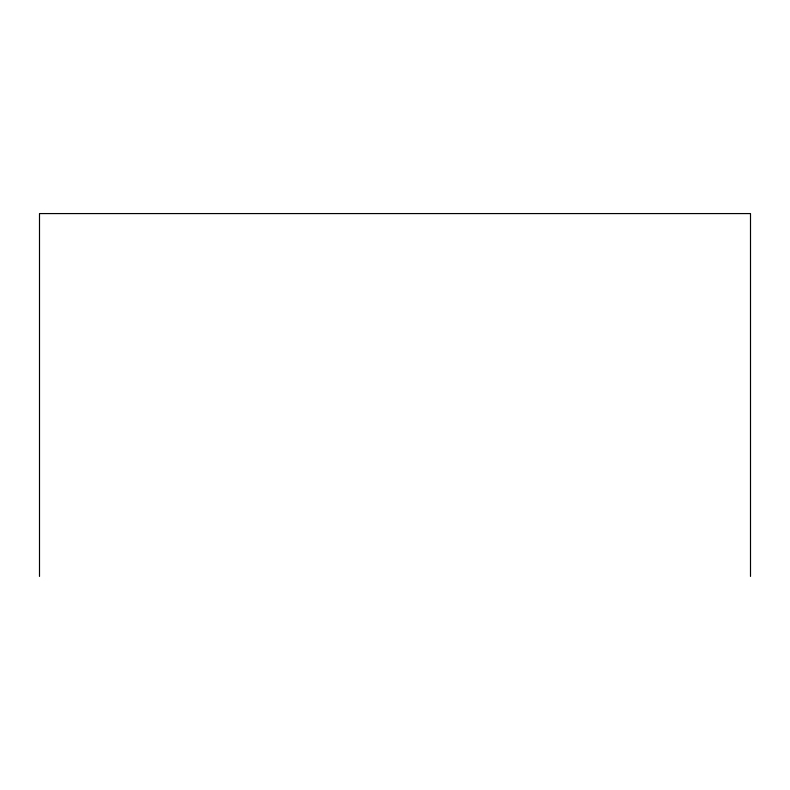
<?xml version="1.0" encoding="UTF-8"?>
<svg xmlns="http://www.w3.org/2000/svg" width="790" height="790" viewBox="0 0 790 790"><rect width="100%" height="100%" fill="white"/><g stroke="black" fill="none" stroke-linecap="round" stroke-linejoin="round"><path stroke-width="1.19" d="M750.5 576.424L750.5 213.577L39.5 213.577L39.5 576.424"/></g></svg>
